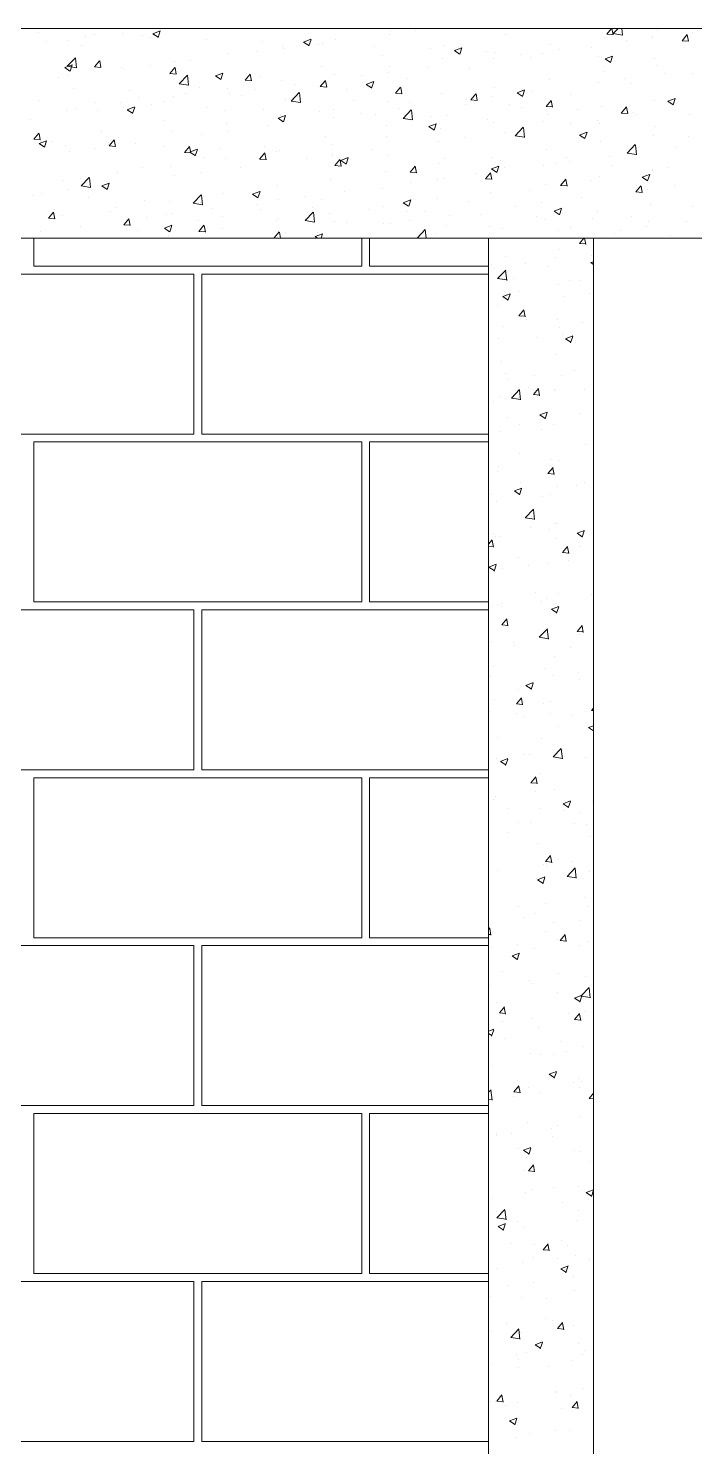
# Model space of a CAD drawing. Header units: metres. Extents: x -1560643 to -1560434, y 43491 to 43663.
# Drawn here: x -1560587.607 to -1560586.655, y 43512.605 to 43514.631 of the extents above; entities that cross this region are included whole.
import ezdxf

# ---------------------------------------------------------------- set-up
doc = ezdxf.new("R2010")
doc.units = ezdxf.units.M
doc.header["$LTSCALE"] = 750
doc.header["$MEASUREMENT"] = 0
doc.layers.get('0').update_dxf_attribs({"lineweight": 5})
doc.layers.add('BLK_1_FLR_0_DRINKING_WATER', color=7, linetype='Continuous', lineweight=5)

# ---------------------------------------------------------------- blocks, each defined once
blk = doc.blocks.new('A$C52BB42CC')
for p, q in [((2355.307, 955.232), (2163.644, 955.232)), ((2189.871, 955.006), (2189.871, 955.006)), ((2192.562, 954.774), (2192.562, 954.774)), ((2193.021, 954.873), (2193.021, 954.873)), ((2194.634, 954.967), (2194.634, 954.967)), ((2195.735, 954.852), (2195.735, 954.852)), ((2196.324, 954.931), (2196.737, 955.09)), ((2196.324, 954.931), (2196.617, 954.733)), ((2196.625, 954.727), (2196.745, 955.084)), ((2209.616, 954.896), (2209.616, 954.896)), ((2209.684, 955.059), (2209.684, 955.059)), ((2211.093, 955.09), (2211.093, 955.09)), ((2216.142, 954.875), (2216.142, 954.875)), ((2221.858, 954.911), (2222.128, 955.232)), ((2221.858, 954.911), (2222.211, 954.88)), ((2222.218, 954.874), (2222.152, 955.232)), ((2222.216, 954.94), (2222.496, 955.232)), ((2222.216, 954.94), (2222.741, 954.858)), ((2222.748, 954.852), (2222.704, 955.232)), ((2224.7, 955.123), (2224.7, 955.123)), ((2226.091, 954.54), (2226.376, 954.879)), ((2226.451, 954.503), (2226.383, 954.873)), ((2226.655, 955.016), (2226.655, 955.016)), ((2190.327, 954.48), (2190.327, 954.48)), ((2191.604, 954.552), (2191.604, 954.552)), ((2192.294, 954.261), (2192.294, 954.261)), ((2196.171, 954.74), (2196.171, 954.74)), ((2199.322, 954.607), (2199.322, 954.607)), ((2202.472, 954.474), (2202.472, 954.474)), ((2203.638, 954.238), (2203.638, 954.238)), ((2203.654, 954.111), (2203.654, 954.111)), ((2204.805, 954.459), (2205.218, 954.617)), ((2204.805, 954.459), (2205.099, 954.261)), ((2205.106, 954.254), (2205.226, 954.611)), ((2205.622, 954.341), (2205.622, 954.341)), ((2205.889, 954.405), (2205.889, 954.405)), ((2206.619, 954.616), (2206.619, 954.616)), ((2208.773, 954.208), (2208.773, 954.208)), ((2211.923, 954.075), (2211.923, 954.075)), ((2212.7, 954.284), (2212.7, 954.284)), ((2213.286, 953.986), (2213.7, 954.145)), ((2213.286, 953.986), (2213.58, 953.788)), ((2213.587, 953.782), (2213.707, 954.138)), ((2218.689, 954.33), (2218.689, 954.33)), ((2219.216, 954.036), (2219.216, 954.036)), ((2220.997, 954.17), (2220.997, 954.17)), ((2221.719, 954.745), (2221.719, 954.745)), ((2222.943, 954.527), (2222.943, 954.527)), ((2224.42, 954.722), (2224.42, 954.722)), ((2224.439, 954.761), (2224.439, 954.761)), ((2226.091, 954.54), (2226.444, 954.509)), ((2191.365, 953.028), (2191.779, 953.186)), ((2191.507, 953.098), (2191.966, 953.577)), ((2191.666, 952.824), (2191.786, 953.18)), ((2192.039, 953.011), (2191.974, 953.571)), ((2193.047, 953.064), (2193.331, 953.403)), ((2193.407, 953.027), (2193.339, 953.397)), ((2197.543, 953.38), (2197.543, 953.38)), ((2198.449, 953.426), (2198.449, 953.426)), ((2200.608, 953.823), (2200.608, 953.823)), ((2202.177, 953.916), (2202.177, 953.916)), ((2209.258, 953.694), (2209.258, 953.694)), ((2212.643, 953.51), (2212.643, 953.51)), ((2215.073, 953.942), (2215.073, 953.942)), ((2215.503, 953.548), (2215.503, 953.548)), ((2215.624, 953.887), (2215.624, 953.887)), ((2216.98, 953.742), (2216.98, 953.742)), ((2217.556, 953.579), (2217.556, 953.579)), ((2218.224, 953.809), (2218.224, 953.809)), ((2221.374, 953.675), (2221.374, 953.675)), ((2221.767, 953.513), (2222.181, 953.672)), ((2221.767, 953.513), (2222.061, 953.315)), ((2222.069, 953.309), (2222.188, 953.666)), ((2224.524, 953.542), (2224.524, 953.542)), ((2191.01, 952.446), (2191.01, 952.446)), ((2191.365, 953.028), (2191.659, 952.83)), ((2191.507, 953.098), (2192.032, 953.017)), ((2191.532, 952.587), (2191.532, 952.587)), ((2193.047, 953.064), (2193.4, 953.033)), ((2194.562, 953.003), (2194.562, 953.003)), ((2194.737, 952.937), (2194.737, 952.937)), ((2196.214, 953.131), (2196.214, 953.131)), ((2197.28, 952.694), (2197.564, 953.033)), ((2197.28, 952.694), (2197.632, 952.663)), ((2197.64, 952.657), (2197.572, 953.026)), ((2197.805, 952.121), (2198.265, 952.601)), ((2198.338, 952.034), (2198.272, 952.594)), ((2199.847, 952.555), (2200.26, 952.714)), ((2199.847, 952.555), (2200.14, 952.357)), ((2200.148, 952.351), (2200.267, 952.708)), ((2201.513, 952.323), (2201.797, 952.662)), ((2201.873, 952.286), (2201.805, 952.656)), ((2202.375, 952.512), (2202.375, 952.512)), ((2205.817, 953.103), (2205.817, 953.103)), ((2206.548, 952.652), (2206.548, 952.652)), ((2208.064, 952.568), (2208.064, 952.568)), ((2209.541, 952.763), (2209.541, 952.763)), ((2209.613, 953.094), (2209.613, 953.094)), ((2210.672, 952.398), (2210.672, 952.398)), ((2211.776, 953.057), (2211.776, 953.057)), ((2214.114, 952.989), (2214.114, 952.989)), ((2221.647, 952.781), (2221.647, 952.781)), ((2222.868, 952.394), (2222.868, 952.394)), ((2224.628, 953.159), (2224.628, 953.159)), ((2225.103, 952.688), (2225.103, 952.688)), ((2226.693, 952.696), (2226.693, 952.696)), ((2191.872, 951.858), (2191.872, 951.858)), ((2195.022, 951.725), (2195.022, 951.725)), ((2197.805, 952.121), (2198.33, 952.04)), ((2198.172, 951.592), (2198.172, 951.592)), ((2198.933, 951.921), (2198.933, 951.921)), ((2200.537, 951.858), (2200.537, 951.858)), ((2200.624, 951.589), (2200.624, 951.589)), ((2201.513, 952.323), (2201.865, 952.292)), ((2202.101, 951.783), (2202.101, 951.783)), ((2203.567, 952.274), (2203.567, 952.274)), ((2204.103, 951.145), (2204.563, 951.624)), ((2204.336, 952.078), (2204.336, 952.078)), ((2204.636, 951.057), (2204.571, 951.617)), ((2205.745, 951.953), (2206.03, 952.292)), ((2205.745, 951.953), (2206.098, 951.922)), ((2206.106, 951.916), (2206.037, 952.286)), ((2207.231, 951.807), (2207.231, 951.807)), ((2208.328, 952.083), (2208.741, 952.241)), ((2208.328, 952.083), (2208.621, 951.885)), ((2208.629, 951.878), (2208.748, 952.235)), ((2209.978, 951.583), (2210.263, 951.922)), ((2209.978, 951.583), (2210.331, 951.552)), ((2210.339, 951.546), (2210.27, 951.915)), ((2215.552, 951.923), (2215.552, 951.923)), ((2216.809, 951.61), (2217.222, 951.769)), ((2216.809, 951.61), (2217.102, 951.412)), ((2217.11, 951.406), (2217.23, 951.762)), ((2217.663, 951.709), (2217.663, 951.709)), ((2218.617, 952.365), (2218.617, 952.365)), ((2221.39, 952.199), (2221.39, 952.199)), ((2223.251, 952.105), (2223.251, 952.105)), ((2189.966, 951.198), (2189.966, 951.198)), ((2193.116, 951.065), (2193.116, 951.065)), ((2194.491, 951.038), (2194.491, 951.038)), ((2194.662, 950.804), (2194.662, 950.804)), ((2194.888, 950.652), (2195.301, 950.81)), ((2195.189, 950.448), (2195.309, 950.804)), ((2195.492, 951.331), (2195.492, 951.331)), ((2196.266, 950.932), (2196.266, 950.932)), ((2196.897, 951.098), (2196.897, 951.098)), ((2197.472, 951.416), (2197.472, 951.416)), ((2199.417, 950.799), (2199.417, 950.799)), ((2201.323, 951.458), (2201.323, 951.458)), ((2203.789, 951.216), (2203.789, 951.216)), ((2204.103, 951.145), (2204.628, 951.063)), ((2204.473, 951.325), (2204.473, 951.325)), ((2207.623, 951.192), (2207.623, 951.192)), ((2209.541, 951.13), (2209.541, 951.13)), ((2210.774, 951.059), (2210.774, 951.059)), ((2212.571, 951.545), (2212.571, 951.545)), ((2213.924, 950.926), (2213.924, 950.926)), ((2213.951, 951.22), (2213.951, 951.22)), ((2214.211, 951.212), (2214.496, 951.551)), ((2214.211, 951.212), (2214.564, 951.181)), ((2214.571, 951.175), (2214.503, 951.545)), ((2215.428, 951.415), (2215.428, 951.415)), ((2216.368, 950.923), (2216.368, 950.923)), ((2217.075, 950.793), (2217.075, 950.793)), ((2218.444, 950.842), (2218.729, 951.181)), ((2218.444, 950.842), (2218.797, 950.811)), ((2218.804, 950.805), (2218.736, 951.175)), ((2219.81, 951.514), (2219.81, 951.514)), ((2221.575, 950.816), (2221.575, 950.816)), ((2222.677, 950.472), (2222.962, 950.811)), ((2223.037, 950.435), (2222.969, 950.804)), ((2224.556, 951.194), (2224.556, 951.194)), ((2225.29, 951.137), (2225.703, 951.296)), ((2225.29, 951.137), (2225.584, 950.939)), ((2225.591, 950.933), (2225.711, 951.29)), ((2189.457, 950.119), (2189.457, 950.119)), ((2191.461, 950.623), (2191.461, 950.623)), ((2192.05, 950.74), (2192.05, 950.74)), ((2193.185, 950.609), (2193.185, 950.609)), ((2194.888, 950.652), (2195.182, 950.454)), ((2196.906, 950.035), (2196.906, 950.035)), ((2200.347, 950.626), (2200.347, 950.626)), ((2202.567, 950.666), (2202.567, 950.666)), ((2203.369, 950.179), (2203.782, 950.338)), ((2203.369, 950.179), (2203.663, 949.981)), ((2203.495, 950.309), (2203.495, 950.309)), ((2203.67, 949.975), (2203.79, 950.332)), ((2205.717, 950.533), (2205.717, 950.533)), ((2206.476, 950.687), (2206.476, 950.687)), ((2206.511, 950.241), (2206.511, 950.241)), ((2207.988, 950.435), (2207.988, 950.435)), ((2208.868, 950.399), (2208.868, 950.399)), ((2210.224, 950.729), (2210.224, 950.729)), ((2210.402, 950.168), (2210.861, 950.647)), ((2210.402, 950.168), (2210.927, 950.086)), ((2210.934, 950.08), (2210.869, 950.641)), ((2212.018, 950.266), (2212.018, 950.266)), ((2212.926, 950.333), (2212.926, 950.333)), ((2215.168, 950.133), (2215.168, 950.133)), ((2218.319, 950), (2218.319, 950)), ((2218.545, 950.401), (2218.545, 950.401)), ((2220.225, 950.66), (2220.225, 950.66)), ((2221.315, 950.066), (2221.315, 950.066)), ((2222.677, 950.472), (2223.03, 950.441)), ((2223.375, 950.527), (2223.375, 950.527)), ((2223.55, 950.361), (2223.55, 950.361)), ((2226.526, 950.394), (2226.526, 950.394)), ((2189.633, 948.995), (2189.917, 949.334)), ((2189.993, 948.958), (2189.925, 949.328)), ((2193.464, 949.444), (2193.464, 949.444)), ((2197.4, 949.451), (2197.4, 949.451)), ((2199.072, 949.261), (2199.072, 949.261)), ((2200.465, 949.894), (2200.465, 949.894)), ((2200.549, 949.456), (2200.549, 949.456)), ((2202.784, 949.75), (2202.784, 949.75)), ((2209.485, 949.742), (2209.485, 949.742)), ((2211.85, 949.707), (2212.264, 949.865)), ((2211.85, 949.707), (2212.144, 949.509)), ((2212.151, 949.502), (2212.271, 949.859)), ((2212.499, 949.581), (2212.499, 949.581)), ((2215.48, 949.958), (2215.48, 949.958)), ((2216.111, 949.381), (2216.111, 949.381)), ((2216.7, 949.191), (2217.16, 949.67)), ((2216.7, 949.191), (2217.225, 949.11)), ((2217.232, 949.103), (2217.167, 949.664)), ((2219.838, 949.872), (2219.838, 949.872)), ((2220.332, 949.234), (2220.745, 949.393)), ((2220.332, 949.234), (2220.625, 949.036)), ((2220.633, 949.03), (2220.752, 949.386)), ((2221.469, 949.867), (2221.469, 949.867)), ((2224.484, 949.23), (2224.484, 949.23)), ((2224.62, 949.734), (2224.62, 949.734)), ((2189.633, 948.995), (2189.985, 948.964)), ((2189.929, 948.748), (2190.343, 948.907)), ((2189.929, 948.748), (2190.223, 948.55)), ((2190.022, 948.853), (2190.022, 948.853)), ((2190.23, 948.544), (2190.35, 948.901)), ((2190.698, 948.858), (2190.698, 948.858)), ((2191.389, 948.658), (2191.389, 948.658)), ((2193.109, 948.476), (2193.109, 948.476)), ((2193.848, 948.725), (2193.848, 948.725)), ((2193.866, 948.625), (2194.15, 948.964)), ((2193.866, 948.625), (2194.218, 948.594)), ((2194.226, 948.588), (2194.158, 948.958)), ((2194.419, 949.073), (2194.419, 949.073)), ((2195.344, 948.77), (2195.344, 948.77)), ((2196.998, 948.592), (2196.998, 948.592)), ((2198.099, 948.255), (2198.383, 948.594)), ((2198.459, 948.217), (2198.39, 948.587)), ((2198.411, 948.276), (2198.824, 948.434)), ((2198.712, 948.072), (2198.831, 948.428)), ((2200.149, 948.459), (2200.149, 948.459)), ((2202.601, 948.56), (2202.601, 948.56)), ((2206.043, 949.151), (2206.043, 949.151)), ((2206.404, 948.723), (2206.404, 948.723)), ((2208.671, 948.402), (2208.671, 948.402)), ((2209.469, 949.165), (2209.469, 949.165)), ((2212.398, 948.892), (2212.398, 948.892)), ((2213.875, 949.087), (2213.875, 949.087)), ((2218.474, 948.436), (2218.474, 948.436)), ((2221.504, 948.852), (2221.504, 948.852)), ((2222.998, 948.214), (2223.458, 948.693)), ((2223.008, 948.584), (2223.008, 948.584)), ((2223.531, 948.126), (2223.466, 948.687)), ((2225.725, 948.524), (2225.725, 948.524)), ((2226.449, 949.175), (2226.449, 949.175)), ((2191.632, 948.282), (2191.632, 948.282)), ((2198.099, 948.255), (2198.451, 948.224)), ((2198.411, 948.276), (2198.704, 948.078)), ((2199.16, 947.97), (2199.16, 947.97)), ((2200.393, 947.929), (2200.393, 947.929)), ((2202.331, 947.884), (2202.616, 948.223)), ((2202.331, 947.884), (2202.684, 947.853)), ((2202.692, 947.847), (2202.623, 948.217)), ((2203.299, 948.326), (2203.299, 948.326)), ((2203.423, 948.345), (2203.423, 948.345)), ((2204.959, 947.913), (2204.959, 947.913)), ((2206.436, 948.107), (2206.436, 948.107)), ((2206.449, 948.192), (2206.449, 948.192)), ((2206.564, 947.514), (2206.849, 947.853)), ((2206.924, 947.477), (2206.856, 947.847)), ((2206.892, 947.803), (2207.305, 947.962)), ((2206.892, 947.803), (2207.185, 947.605)), ((2207.193, 947.599), (2207.312, 947.956)), ((2209.6, 948.059), (2209.6, 948.059)), ((2212.427, 947.616), (2212.427, 947.616)), ((2212.75, 947.926), (2212.75, 947.926)), ((2215.408, 947.994), (2215.408, 947.994)), ((2215.9, 947.793), (2215.9, 947.793)), ((2219.051, 947.66), (2219.051, 947.66)), ((2219.566, 947.993), (2219.566, 947.993)), ((2219.763, 947.739), (2219.763, 947.739)), ((2221.998, 948.033), (2221.998, 948.033)), ((2222.998, 948.214), (2223.523, 948.133)), ((2192.276, 946.788), (2192.276, 946.788)), ((2192.289, 946.373), (2192.749, 946.852)), ((2192.822, 946.285), (2192.756, 946.845)), ((2194.347, 947.109), (2194.347, 947.109)), ((2195.718, 947.379), (2195.718, 947.379)), ((2197.328, 947.487), (2197.328, 947.487)), ((2197.519, 946.934), (2197.519, 946.934)), ((2198.996, 947.128), (2198.996, 947.128)), ((2201.231, 947.422), (2201.231, 947.422)), ((2206.564, 947.514), (2206.917, 947.483)), ((2209.397, 947.2), (2209.397, 947.2)), ((2210.797, 947.144), (2211.082, 947.483)), ((2210.797, 947.144), (2211.15, 947.113)), ((2211.157, 947.106), (2211.089, 947.476)), ((2212.683, 946.811), (2212.683, 946.811)), ((2214.558, 947.054), (2214.558, 947.054)), ((2215.03, 946.773), (2215.315, 947.112)), ((2215.39, 946.736), (2215.322, 947.106)), ((2215.373, 947.331), (2215.786, 947.489)), ((2215.373, 947.331), (2215.667, 947.133)), ((2215.674, 947.126), (2215.794, 947.483)), ((2216.124, 947.402), (2216.124, 947.402)), ((2218.285, 947.544), (2218.285, 947.544)), ((2221.432, 946.887), (2221.432, 946.887)), ((2222.201, 947.527), (2222.201, 947.527)), ((2223.854, 946.858), (2224.267, 947.016)), ((2223.854, 946.858), (2224.148, 946.66)), ((2224.155, 946.654), (2224.275, 947.01)), ((2224.413, 947.265), (2224.413, 947.265)), ((2224.422, 947.288), (2224.422, 947.288)), ((2225.351, 947.394), (2225.351, 947.394)), ((2191.317, 946.693), (2191.317, 946.693)), ((2191.557, 946.149), (2191.557, 946.149)), ((2192.289, 946.373), (2192.814, 946.291)), ((2193.452, 946.372), (2193.865, 946.531)), ((2193.452, 946.372), (2193.746, 946.174)), ((2193.753, 946.168), (2193.873, 946.525)), ((2193.792, 946.443), (2193.792, 946.443)), ((2201.933, 945.9), (2202.346, 946.058)), ((2202.234, 945.696), (2202.354, 946.052)), ((2203.351, 946.38), (2203.351, 946.38)), ((2206.332, 946.758), (2206.332, 946.758)), ((2207.119, 946.074), (2207.119, 946.074)), ((2209.241, 946.221), (2209.241, 946.221)), ((2210.846, 946.565), (2210.846, 946.565)), ((2212.323, 946.759), (2212.323, 946.759)), ((2215.03, 946.773), (2215.383, 946.742)), ((2215.337, 946.029), (2215.337, 946.029)), ((2217.538, 946.106), (2217.538, 946.106)), ((2218.402, 946.472), (2218.402, 946.472)), ((2219.263, 946.403), (2219.548, 946.742)), ((2219.263, 946.403), (2219.616, 946.372)), ((2219.623, 946.366), (2219.555, 946.736)), ((2220.98, 946.697), (2220.98, 946.697)), ((2223.496, 946.033), (2223.78, 946.372)), ((2223.496, 946.033), (2223.849, 946.002)), ((2223.856, 945.995), (2223.788, 946.365)), ((2224.172, 946.196), (2224.172, 946.196)), ((2225.65, 946.391), (2225.65, 946.391)), ((2189.548, 945.842), (2189.548, 945.842)), ((2190.079, 945.954), (2190.079, 945.954)), ((2192.699, 945.709), (2192.699, 945.709)), ((2195.849, 945.576), (2195.849, 945.576)), ((2197.256, 945.522), (2197.256, 945.522)), ((2198.588, 945.396), (2199.047, 945.875)), ((2198.588, 945.396), (2199.112, 945.315)), ((2198.999, 945.443), (2198.999, 945.443)), ((2199.12, 945.308), (2199.055, 945.869)), ((2200.321, 945.965), (2200.321, 945.965)), ((2201.933, 945.9), (2202.227, 945.702)), ((2202.15, 945.31), (2202.15, 945.31)), ((2203.406, 945.585), (2203.406, 945.585)), ((2204.883, 945.78), (2204.883, 945.78)), ((2205.799, 945.63), (2205.799, 945.63)), ((2209.326, 945.236), (2209.326, 945.236)), ((2210.414, 945.427), (2210.828, 945.586)), ((2210.414, 945.427), (2210.708, 945.229)), ((2210.715, 945.223), (2210.835, 945.58)), ((2212.356, 945.651), (2212.356, 945.651)), ((2214.097, 945.516), (2214.097, 945.516)), ((2216.733, 945.217), (2216.733, 945.217)), ((2218.21, 945.411), (2218.21, 945.411)), ((2220.445, 945.705), (2220.445, 945.705)), ((2224.341, 945.3), (2224.341, 945.3)), ((2226.675, 945.223), (2226.675, 945.223)), ((2190.452, 944.556), (2190.736, 944.895)), ((2190.452, 944.556), (2190.804, 944.525)), ((2190.812, 944.519), (2190.744, 944.889)), ((2190.793, 945.05), (2190.793, 945.05)), ((2191.245, 944.729), (2191.245, 944.729)), ((2193.943, 944.916), (2193.943, 944.916)), ((2194.275, 945.144), (2194.275, 945.144)), ((2194.684, 944.186), (2194.969, 944.525)), ((2195.045, 944.149), (2194.976, 944.519)), ((2195.967, 944.606), (2195.967, 944.606)), ((2197.093, 944.783), (2197.093, 944.783)), ((2197.444, 944.8), (2197.444, 944.8)), ((2198.916, 944.448), (2198.916, 944.448)), ((2199.679, 945.095), (2199.679, 945.095)), ((2200.244, 944.65), (2200.244, 944.65)), ((2202.358, 945.039), (2202.358, 945.039)), ((2203.28, 944.416), (2203.28, 944.416)), ((2203.394, 944.517), (2203.394, 944.517)), ((2204.886, 944.419), (2205.346, 944.898)), ((2204.886, 944.419), (2205.411, 944.338)), ((2205.3, 945.177), (2205.3, 945.177)), ((2205.418, 944.331), (2205.353, 944.892)), ((2206.261, 944.793), (2206.261, 944.793)), ((2208.45, 945.044), (2208.45, 945.044)), ((2210.655, 944.925), (2210.655, 944.925)), ((2210.77, 944.432), (2210.77, 944.432)), ((2211.601, 944.911), (2211.601, 944.911)), ((2213.006, 944.726), (2213.006, 944.726)), ((2214.751, 944.777), (2214.751, 944.777)), ((2217.902, 944.644), (2217.902, 944.644)), ((2218.33, 944.507), (2218.33, 944.507)), ((2218.896, 944.954), (2219.309, 945.113)), ((2218.896, 944.954), (2219.189, 944.756)), ((2219.197, 944.75), (2219.316, 945.107)), ((2221.052, 944.511), (2221.052, 944.511)), ((2221.36, 944.923), (2221.36, 944.923)), ((2223.234, 944.632), (2223.234, 944.632)), ((2190.004, 943.821), (2190.004, 943.821)), ((2192.239, 944.115), (2192.239, 944.115)), ((2194.684, 944.186), (2195.037, 944.155)), ((2195.474, 943.858), (2195.474, 943.858)), ((2196.975, 943.996), (2197.388, 944.155)), ((2196.975, 943.996), (2197.268, 943.798)), ((2197.276, 943.792), (2197.395, 944.149)), ((2198.917, 943.816), (2199.202, 944.155)), ((2198.917, 943.816), (2199.27, 943.785)), ((2199.278, 943.778), (2199.209, 944.148)), ((2200.25, 944), (2200.25, 944)), ((2203.15, 943.445), (2203.435, 943.784)), ((2203.507, 943.429), (2203.442, 943.778)), ((2203.772, 943.743), (2203.772, 943.743)), ((2205.456, 943.524), (2205.869, 943.682)), ((2205.566, 943.746), (2205.566, 943.746)), ((2205.794, 943.429), (2205.877, 943.676)), ((2206.544, 944.384), (2206.544, 944.384)), ((2207.213, 944.334), (2207.213, 944.334)), ((2209.293, 944.237), (2209.293, 944.237)), ((2209.695, 944.251), (2209.695, 944.251)), ((2211.184, 943.442), (2211.644, 943.921)), ((2211.708, 943.429), (2211.651, 943.915)), ((2212.284, 943.687), (2212.284, 943.687)), ((2212.845, 944.118), (2212.845, 944.118)), ((2215.265, 944.065), (2215.265, 944.065)), ((2215.995, 943.985), (2215.995, 943.985)), ((2219.146, 943.852), (2219.146, 943.852)), ((2219.792, 944.041), (2219.792, 944.041)), ((2222.296, 943.719), (2222.296, 943.719)), ((2222.62, 943.868), (2222.62, 943.868)), ((2224.097, 944.063), (2224.097, 944.063)), ((2224.202, 944.378), (2224.202, 944.378)), ((2226.332, 944.357), (2226.332, 944.357)), ((2355.307, 943.429), (2163.644, 943.429)), ((2189.63, 941.858), (2189.63, 943.429)), ((2197.184, 943.558), (2197.184, 943.558)), ((2203.15, 943.445), (2203.336, 943.429)), ((2203.331, 943.452), (2203.331, 943.452)), ((2205.456, 943.524), (2205.596, 943.429)), ((2208.073, 941.858), (2208.073, 943.429)), ((2208.515, 941.858), (2208.515, 943.429)), ((2211.184, 943.442), (2211.27, 943.429)), ((2215.214, 778.187), (2215.214, 943.429)), ((2216.35, 943.45), (2216.35, 943.45)), ((2220.326, 943.139), (2220.569, 943.429)), ((2220.326, 943.139), (2220.679, 943.109)), ((2220.674, 943.08), (2220.61, 943.429)), ((2221.116, 943.429), (2297.835, 943.429)), ((2221.116, 778.187), (2221.116, 943.429)), ((2225.447, 943.585), (2225.447, 943.585)), ((2216.175, 942.374), (2216.175, 942.374)), ((2218.971, 942.333), (2218.971, 942.333)), ((2219.205, 942.789), (2219.205, 942.789)), ((2220.971, 942.055), (2221.116, 942.111)), ((2220.971, 942.055), (2221.116, 941.958)), ((2220.986, 942.477), (2220.986, 942.477)), ((2180.188, 941.415), (2198.63, 941.415)), ((2189.63, 941.858), (2208.073, 941.858)), ((2198.63, 932.415), (2198.63, 941.415)), ((2199.073, 941.415), (2215.214, 941.415)), ((2199.073, 932.415), (2199.073, 941.415)), ((2208.515, 941.858), (2215.214, 941.858)), ((2215.36, 941.976), (2215.36, 941.976)), ((2215.529, 941.742), (2215.529, 941.742)), ((2215.712, 941.162), (2216.172, 941.641)), ((2216.232, 941.058), (2216.167, 941.618)), ((2217.259, 941.986), (2217.259, 941.986)), ((2218.51, 941.842), (2218.51, 941.842)), ((2215.712, 941.162), (2216.237, 941.081)), ((2216.104, 940.409), (2216.104, 940.409)), ((2216.604, 941.183), (2216.604, 941.183)), ((2216.943, 940.446), (2216.943, 940.446)), ((2219.134, 940.825), (2219.134, 940.825)), ((2219.754, 941.05), (2219.754, 941.05)), ((2220.385, 941.037), (2220.385, 941.037)), ((2215.707, 939.659), (2215.707, 939.659)), ((2216.012, 940.152), (2216.426, 940.311)), ((2216.012, 940.152), (2216.306, 939.954)), ((2216.301, 939.925), (2216.421, 940.282)), ((2219.434, 940.149), (2219.434, 940.149)), ((2220.911, 940.344), (2220.911, 940.344)), ((2216.912, 939.071), (2217.197, 939.41)), ((2216.912, 939.071), (2217.265, 939.04)), ((2217.26, 939.011), (2217.192, 939.381)), ((2217.336, 938.843), (2217.336, 938.843)), ((2219.062, 938.86), (2219.062, 938.86)), ((2216.032, 938.445), (2216.032, 938.445)), ((2219.197, 938.381), (2219.197, 938.381)), ((2219.359, 938.016), (2219.359, 938.016)), ((2220.486, 938.71), (2220.486, 938.71)), ((2215.755, 937.79), (2215.755, 937.79)), ((2217.881, 937.822), (2217.881, 937.822)), ((2219.535, 937.776), (2219.948, 937.935)), ((2219.535, 937.776), (2219.829, 937.578)), ((2219.824, 937.549), (2219.943, 937.906)), ((2215.96, 936.48), (2215.96, 936.48)), ((2218.99, 936.896), (2218.99, 936.896)), ((2216.187, 935.827), (2216.187, 935.827)), ((2217.806, 935.689), (2217.806, 935.689)), ((2219.337, 935.694), (2219.337, 935.694)), ((2220.041, 935.983), (2220.041, 935.983)), ((2216.329, 935.494), (2216.329, 935.494)), ((2216.495, 934.437), (2216.954, 934.916)), ((2217.014, 934.332), (2216.949, 934.893)), ((2217.431, 935.034), (2217.431, 935.034)), ((2217.731, 934.632), (2218.015, 934.971)), ((2218.079, 934.572), (2218.011, 934.942)), ((2218.918, 934.931), (2218.918, 934.931)), ((2218.953, 934.86), (2218.953, 934.86)), ((2220.582, 934.901), (2220.582, 934.901)), ((2215.512, 934.269), (2215.512, 934.269)), ((2215.888, 934.515), (2215.888, 934.515)), ((2216.495, 934.437), (2217.02, 934.355)), ((2217.731, 934.632), (2218.084, 934.601)), ((2216.254, 933.361), (2216.254, 933.361)), ((2218.099, 933.497), (2218.512, 933.655)), ((2218.099, 933.497), (2218.393, 933.299)), ((2218.388, 933.27), (2218.507, 933.626)), ((2218.489, 933.655), (2218.489, 933.655)), ((2220.367, 933.564), (2220.367, 933.564)), ((2215.816, 932.551), (2215.816, 932.551)), ((2216.926, 932.973), (2216.926, 932.973)), ((2218.163, 932.694), (2218.163, 932.694)), ((2218.847, 932.966), (2218.847, 932.966)), ((2180.188, 932.415), (2198.63, 932.415)), ((2189.63, 931.973), (2208.073, 931.973)), ((2189.63, 922.973), (2189.63, 931.973)), ((2199.073, 932.415), (2215.214, 932.415)), ((2208.073, 922.973), (2208.073, 931.973)), ((2208.515, 931.973), (2215.214, 931.973)), ((2208.515, 922.973), (2208.515, 931.973)), ((2220.663, 931.818), (2220.663, 931.818)), ((2216.936, 931.328), (2216.936, 931.328)), ((2218.775, 931.002), (2218.775, 931.002)), ((2219.18, 930.908), (2219.18, 930.908)), ((2215.738, 930.317), (2215.738, 930.317)), ((2215.745, 930.586), (2215.745, 930.586)), ((2218.55, 930.193), (2218.834, 930.532)), ((2218.55, 930.193), (2218.902, 930.162)), ((2218.898, 930.133), (2218.829, 930.503)), ((2216.663, 929.217), (2217.076, 929.376)), ((2216.952, 928.99), (2217.071, 929.347)), ((2217.014, 929.678), (2217.014, 929.678)), ((2219.111, 929.491), (2219.111, 929.491)), ((2220.164, 929.545), (2220.164, 929.545)), ((2220.588, 929.685), (2220.588, 929.685)), ((2215.384, 929), (2215.384, 929)), ((2215.673, 928.622), (2215.673, 928.622)), ((2216.663, 929.217), (2216.957, 929.019)), ((2218.258, 928.886), (2218.258, 928.886)), ((2218.703, 929.037), (2218.703, 929.037)), ((2217.277, 927.711), (2217.737, 928.19)), ((2217.277, 927.711), (2217.802, 927.63)), ((2217.797, 927.607), (2217.732, 928.167)), ((2217.558, 927.163), (2217.558, 927.163)), ((2218.631, 927.073), (2218.631, 927.073)), ((2218.936, 927.387), (2218.936, 927.387)), ((2219.036, 927.358), (2219.036, 927.358)), ((2220.186, 926.841), (2220.599, 927)), ((2220.474, 926.614), (2220.594, 926.971)), ((2215.214, 926.218), (2215.42, 926.463)), ((2215.214, 926.117), (2215.488, 926.093)), ((2215.484, 926.064), (2215.415, 926.434)), ((2215.494, 926.796), (2215.494, 926.796)), ((2215.601, 926.657), (2215.601, 926.657)), ((2215.84, 926.679), (2215.84, 926.679)), ((2218.99, 926.546), (2218.99, 926.546)), ((2219.369, 925.753), (2219.653, 926.093)), ((2219.716, 925.694), (2219.648, 926.064)), ((2220.186, 926.841), (2220.479, 926.643)), ((2220.35, 926.091), (2220.35, 926.091)), ((2216.908, 925.5), (2216.908, 925.5)), ((2219.369, 925.754), (2219.721, 925.723)), ((2219.718, 925.324), (2219.718, 925.324)), ((2215.227, 924.938), (2215.64, 925.096)), ((2215.227, 924.938), (2215.521, 924.74)), ((2215.516, 924.711), (2215.636, 925.068)), ((2215.529, 924.693), (2215.529, 924.693)), ((2216.006, 924.836), (2216.006, 924.836)), ((2217.483, 925.03), (2217.483, 925.03)), ((2218.559, 925.108), (2218.559, 925.108)), ((2189.63, 922.973), (2208.073, 922.973)), ((2208.515, 922.973), (2215.214, 922.973)), ((2215.935, 922.87), (2215.935, 922.87)), ((2217.841, 923.53), (2217.841, 923.53)), ((2218.166, 922.997), (2218.166, 922.997)), ((2218.488, 923.144), (2218.488, 923.144)), ((2219.162, 923.435), (2219.162, 923.435)), ((2220.991, 923.397), (2220.991, 923.397)), ((2180.188, 922.53), (2198.63, 922.53)), ((2198.63, 913.53), (2198.63, 922.53)), ((2199.073, 922.53), (2215.214, 922.53)), ((2199.073, 913.53), (2199.073, 922.53)), ((2215.458, 922.728), (2215.458, 922.728)), ((2215.721, 922.844), (2215.721, 922.844)), ((2215.931, 922.702), (2215.931, 922.702)), ((2218.75, 922.562), (2219.163, 922.72)), ((2218.75, 922.562), (2219.043, 922.364)), ((2219.039, 922.335), (2219.158, 922.692)), ((2219.085, 922.737), (2219.085, 922.737)), ((2215.954, 921.685), (2216.239, 922.024)), ((2215.954, 921.685), (2216.307, 921.654)), ((2216.302, 921.625), (2216.234, 921.995)), ((2218.059, 920.985), (2218.519, 921.465)), ((2218.579, 920.881), (2218.514, 921.442)), ((2220.187, 921.314), (2220.472, 921.654)), ((2220.187, 921.314), (2220.54, 921.284)), ((2220.535, 921.255), (2220.467, 921.625)), ((2215.386, 920.763), (2215.386, 920.763)), ((2216.613, 920.669), (2216.613, 920.669)), ((2216.667, 920.53), (2216.667, 920.53)), ((2218.059, 920.985), (2218.584, 920.904)), ((2218.416, 921.179), (2218.416, 921.179)), ((2220.34, 921.16), (2220.34, 921.16)), ((2218.919, 919.914), (2218.919, 919.914)), ((2219.817, 920.397), (2219.817, 920.397)), ((2215.477, 919.323), (2215.477, 919.323)), ((2218.344, 919.214), (2218.344, 919.214)), ((2220.265, 919.027), (2220.265, 919.027)), ((2215.314, 918.799), (2215.314, 918.799)), ((2217.314, 918.282), (2217.727, 918.441)), ((2217.314, 918.282), (2217.608, 918.084)), ((2217.603, 918.055), (2217.722, 918.412)), ((2218.788, 918.832), (2218.788, 918.832)), ((2220.333, 918.618), (2220.333, 918.618)), ((2215.518, 917.515), (2215.518, 917.515)), ((2216.773, 917.246), (2217.058, 917.585)), ((2216.891, 918.027), (2216.891, 918.027)), ((2217.121, 917.186), (2217.053, 917.556)), ((2218.668, 917.381), (2218.668, 917.381)), ((2215.242, 916.834), (2215.242, 916.834)), ((2216.762, 916.722), (2216.762, 916.722)), ((2216.773, 917.246), (2217.126, 917.215)), ((2217.235, 916.504), (2217.235, 916.504)), ((2218.272, 917.25), (2218.272, 917.25)), ((2218.713, 916.699), (2218.713, 916.699)), ((2219.912, 916.589), (2219.912, 916.589)), ((2220.948, 916.993), (2220.948, 916.993)), ((2221.006, 916.875), (2221.116, 917.006)), ((2221.006, 916.875), (2221.116, 916.866)), ((2219.145, 915.962), (2219.145, 915.962)), ((2220.837, 915.906), (2221.116, 916.013)), ((2220.837, 915.906), (2221.116, 915.718)), ((2215.703, 915.371), (2215.703, 915.371)), ((2218.201, 915.285), (2218.201, 915.285)), ((2215.683, 914.177), (2215.683, 914.177)), ((2215.878, 914.003), (2216.291, 914.161)), ((2216.167, 913.776), (2216.286, 914.133)), ((2217.16, 914.371), (2217.16, 914.371)), ((2217.494, 914.382), (2217.494, 914.382)), ((2218.842, 914.26), (2219.302, 914.739)), ((2218.842, 914.26), (2219.367, 914.178)), ((2219.362, 914.156), (2219.296, 914.716)), ((2219.395, 914.666), (2219.395, 914.666)), ((2220.644, 914.249), (2220.644, 914.249)), ((2180.188, 913.53), (2198.63, 913.53)), ((2199.073, 913.53), (2215.214, 913.53)), ((2215.878, 914.003), (2216.172, 913.805)), ((2218.129, 913.321), (2218.129, 913.321)), ((2221.11, 913.699), (2221.11, 913.699)), ((2189.63, 904.088), (2189.63, 913.088)), ((2189.63, 913.088), (2208.073, 913.088)), ((2208.073, 904.088), (2208.073, 913.088)), ((2208.515, 904.088), (2208.515, 913.088)), ((2208.515, 913.088), (2215.214, 913.088)), ((2217.592, 912.807), (2217.877, 913.146)), ((2217.592, 912.807), (2217.945, 912.776)), ((2217.94, 912.747), (2217.872, 913.117)), ((2215.459, 911.85), (2215.459, 911.85)), ((2215.608, 912.044), (2215.608, 912.044)), ((2217.843, 912.338), (2217.843, 912.338)), ((2218.901, 912.441), (2218.901, 912.441)), ((2219.401, 911.627), (2219.814, 911.785)), ((2219.689, 911.4), (2219.809, 911.757)), ((2221.038, 911.734), (2221.038, 911.734)), ((2216.345, 911.366), (2216.345, 911.366)), ((2218.057, 911.356), (2218.057, 911.356)), ((2219.401, 911.627), (2219.694, 911.429)), ((2219.495, 911.233), (2219.495, 911.233)), ((2220.315, 911.145), (2220.315, 911.145)), ((2216.874, 910.554), (2216.874, 910.554)), ((2217.589, 910.573), (2217.589, 910.573)), ((2220.017, 910.501), (2220.017, 910.501)), ((2220.739, 910.44), (2220.739, 910.44)), ((2216.29, 910.01), (2216.29, 910.01)), ((2217.985, 909.392), (2217.985, 909.392)), ((2220.966, 909.769), (2220.966, 909.769)), ((2218.411, 908.368), (2218.696, 908.707)), ((2218.759, 908.308), (2218.691, 908.678)), ((2215.686, 907.898), (2215.686, 907.898)), ((2218.321, 908.233), (2218.321, 908.233)), ((2218.411, 908.368), (2218.764, 908.337)), ((2218.465, 908.173), (2218.465, 908.173)), ((2219.127, 908.489), (2219.127, 908.489)), ((2219.624, 907.534), (2220.084, 908.013)), ((2219.942, 908.368), (2219.942, 908.368)), ((2220.144, 907.43), (2220.079, 907.991)), ((2220.895, 907.805), (2220.895, 907.805)), ((2217.914, 907.427), (2217.914, 907.427)), ((2217.965, 907.347), (2218.378, 907.506)), ((2217.965, 907.347), (2218.258, 907.149)), ((2218.253, 907.12), (2218.373, 907.477)), ((2219.624, 907.534), (2220.149, 907.453)), ((2220.625, 906.335), (2220.625, 906.335)), ((2216.912, 905.846), (2216.912, 905.846)), ((2217.842, 905.462), (2217.842, 905.462)), ((2218.39, 906.04), (2218.39, 906.04)), ((2220.823, 905.84), (2220.823, 905.84)), ((2215.214, 904.558), (2215.281, 904.638)), ((2215.266, 904.558), (2215.266, 904.558)), ((2215.345, 904.239), (2215.277, 904.609)), ((2217.172, 905.218), (2217.172, 905.218)), ((2218.884, 904.968), (2218.884, 904.968)), ((2220.322, 905.084), (2220.322, 905.084)), ((2189.63, 904.088), (2208.073, 904.088)), ((2208.515, 904.088), (2215.214, 904.088)), ((2215.214, 904.28), (2215.35, 904.268)), ((2215.442, 904.377), (2215.442, 904.377)), ((2218.416, 904.425), (2218.416, 904.425)), ((2219.072, 904.007), (2219.072, 904.007)), ((2219.23, 903.929), (2219.514, 904.268)), ((2219.23, 903.929), (2219.583, 903.898)), ((2219.578, 903.869), (2219.51, 904.239)), ((2220.751, 903.876), (2220.751, 903.876)), ((2180.188, 903.645), (2198.63, 903.645)), ((2198.63, 894.646), (2198.63, 903.645)), ((2199.073, 903.645), (2215.214, 903.645)), ((2199.073, 894.646), (2199.073, 903.645)), ((2215.36, 903.518), (2215.36, 903.518)), ((2216.529, 903.068), (2216.942, 903.226)), ((2216.529, 903.068), (2216.822, 902.87)), ((2216.817, 902.841), (2216.937, 903.198)), ((2216.837, 903.713), (2216.837, 903.713)), ((2216.856, 903.081), (2216.856, 903.081)), ((2217.77, 903.498), (2217.77, 903.498)), ((2220.298, 903.672), (2220.298, 903.672)), ((2215.997, 902.218), (2215.997, 902.218)), ((2215.285, 901.385), (2215.285, 901.385)), ((2217.52, 901.679), (2217.52, 901.679)), ((2217.698, 901.533), (2217.698, 901.533)), ((2219.148, 902.085), (2219.148, 902.085)), ((2220.679, 901.911), (2220.679, 901.911)), ((2219.11, 901.016), (2219.11, 901.016)), ((2220.051, 900.692), (2220.465, 900.85)), ((2220.051, 900.692), (2220.345, 900.494)), ((2220.34, 900.465), (2220.46, 900.822)), ((2220.407, 900.809), (2220.866, 901.288)), ((2220.407, 900.809), (2220.932, 900.727)), ((2220.926, 900.705), (2220.861, 901.265)), ((2215.668, 900.425), (2215.668, 900.425)), ((2215.816, 899.86), (2216.1, 900.199)), ((2215.816, 899.86), (2216.169, 899.829)), ((2216.164, 899.8), (2216.095, 900.17)), ((2219.694, 899.842), (2219.694, 899.842)), ((2220.049, 899.49), (2220.333, 899.829)), ((2220.397, 899.43), (2220.328, 899.8)), ((2220.607, 899.947), (2220.607, 899.947)), ((2215.214, 898.835), (2215.506, 898.947)), ((2215.967, 899.352), (2215.967, 899.352)), ((2217.627, 899.569), (2217.627, 899.569)), ((2217.999, 899.069), (2217.999, 899.069)), ((2220.049, 899.49), (2220.401, 899.459)), ((2215.214, 898.706), (2215.386, 898.59)), ((2215.382, 898.562), (2215.501, 898.918)), ((2216.093, 898.409), (2216.093, 898.409)), ((2219.243, 898.276), (2219.243, 898.276)), ((2217.555, 897.604), (2217.555, 897.604)), ((2218.142, 897.515), (2218.142, 897.515)), ((2218.866, 897.495), (2218.866, 897.495)), ((2219.619, 897.709), (2219.619, 897.709)), ((2220.536, 897.982), (2220.536, 897.982)), ((2215.425, 896.904), (2215.425, 896.904)), ((2218.616, 896.412), (2219.029, 896.571)), ((2218.904, 896.185), (2219.024, 896.542)), ((2216.635, 895.421), (2216.919, 895.76)), ((2216.824, 896.069), (2216.824, 896.069)), ((2218.616, 896.412), (2218.909, 896.214)), ((2219.975, 895.936), (2219.975, 895.936)), ((2220.28, 896.199), (2220.28, 896.199)), ((2220.464, 896.017), (2220.464, 896.017)), ((2215.214, 895.397), (2215.35, 895.539)), ((2215.214, 895.01), (2215.416, 894.979)), ((2215.41, 894.956), (2215.345, 895.516)), ((2216.589, 895.187), (2216.589, 895.187)), ((2216.635, 895.421), (2216.987, 895.39)), ((2216.839, 895.608), (2216.839, 895.608)), ((2216.983, 895.361), (2216.914, 895.731)), ((2217.483, 895.64), (2217.483, 895.64)), ((2218.067, 895.382), (2218.067, 895.382)), ((2220.302, 895.676), (2220.302, 895.676)), ((2220.868, 895.05), (2221.116, 895.347)), ((2220.868, 895.05), (2221.116, 895.029)), ((2180.188, 894.646), (2198.63, 894.646)), ((2189.63, 894.203), (2208.073, 894.203)), ((2189.63, 885.203), (2189.63, 894.203)), ((2199.073, 894.646), (2215.214, 894.646)), ((2208.073, 885.203), (2208.073, 894.203)), ((2208.515, 894.203), (2215.214, 894.203)), ((2208.515, 885.203), (2208.515, 894.203)), ((2217.411, 893.675), (2217.411, 893.675)), ((2218.749, 893.348), (2218.749, 893.348)), ((2219.093, 893.543), (2219.093, 893.543)), ((2220.392, 894.053), (2220.392, 894.053)), ((2215.651, 892.952), (2215.651, 892.952)), ((2215.675, 893.054), (2215.675, 893.054)), ((2216.514, 893.054), (2216.514, 893.054)), ((2218.826, 892.921), (2218.826, 892.921)), ((2216.92, 892.261), (2216.92, 892.261)), ((2217.18, 892.133), (2217.593, 892.291)), ((2217.18, 892.133), (2217.473, 891.935)), ((2217.468, 891.906), (2217.588, 892.263)), ((2220.07, 892.128), (2220.07, 892.128)), ((2220.32, 892.088), (2220.32, 892.088)), ((2217.197, 891.021), (2217.197, 891.021)), ((2217.34, 891.71), (2217.34, 891.71)), ((2217.453, 890.982), (2217.738, 891.321)), ((2217.453, 890.982), (2217.806, 890.951)), ((2217.801, 890.922), (2217.733, 891.292)), ((2220.924, 891.511), (2220.924, 891.511)), ((2215.407, 889.431), (2215.407, 889.431)), ((2217.268, 889.746), (2217.268, 889.746)), ((2217.651, 889.921), (2217.651, 889.921)), ((2218.849, 890.022), (2218.849, 890.022)), ((2220.249, 890.124), (2220.249, 890.124)), ((2220.702, 889.757), (2221.115, 889.915)), ((2220.702, 889.757), (2220.996, 889.559)), ((2220.802, 889.788), (2220.802, 889.788)), ((2220.849, 889.378), (2220.849, 889.378)), ((2220.991, 889.53), (2221.111, 889.887)), ((2215.644, 888.693), (2215.644, 888.693)), ((2215.673, 888.334), (2216.133, 888.814)), ((2216.193, 888.23), (2216.128, 888.791)), ((2219.371, 889.184), (2219.371, 889.184)), ((2220.263, 888.726), (2220.263, 888.726)), ((2215.673, 888.334), (2216.198, 888.253)), ((2215.744, 887.853), (2216.157, 888.012)), ((2215.744, 887.853), (2216.037, 887.655)), ((2216.032, 887.627), (2216.152, 887.983)), ((2216.821, 888.135), (2216.821, 888.135)), ((2217.196, 887.781), (2217.196, 887.781)), ((2220.177, 888.159), (2220.177, 888.159)), ((2219.296, 887.051), (2219.296, 887.051)), ((2216.502, 886.905), (2216.502, 886.905)), ((2217.819, 886.856), (2217.819, 886.856)), ((2218.272, 886.543), (2218.557, 886.882)), ((2218.272, 886.543), (2218.625, 886.512)), ((2218.62, 886.483), (2218.552, 886.853)), ((2219.653, 886.772), (2219.653, 886.772)), ((2220.105, 886.195), (2220.105, 886.195)), ((2215.634, 885.479), (2215.634, 885.479)), ((2217.124, 885.817), (2217.124, 885.817)), ((2217.747, 886.112), (2217.747, 886.112)), ((2219.075, 886.07), (2219.075, 886.07)), ((2219.266, 885.477), (2219.68, 885.636)), ((2219.266, 885.477), (2219.56, 885.279)), ((2219.555, 885.251), (2219.675, 885.607)), ((2220.897, 885.979), (2220.897, 885.979)), ((2180.188, 884.761), (2198.63, 884.761)), ((2189.63, 885.203), (2208.073, 885.203)), ((2198.63, 875.761), (2198.63, 884.761)), ((2199.073, 884.761), (2215.214, 884.761)), ((2199.073, 875.761), (2199.073, 884.761)), ((2208.515, 885.203), (2215.214, 885.203)), ((2217.744, 884.723), (2217.744, 884.723)), ((2219.979, 885.017), (2219.979, 885.017)), ((2215.328, 883.905), (2215.328, 883.905)), ((2216.266, 884.529), (2216.266, 884.529)), ((2217.052, 883.852), (2217.052, 883.852)), ((2220.033, 884.23), (2220.033, 884.23)), ((2218.478, 883.772), (2218.478, 883.772)), ((2216.191, 882.395), (2216.191, 882.395)), ((2218.426, 882.69), (2218.426, 882.69)), ((2218.832, 882.549), (2218.832, 882.549)), ((2219.091, 882.104), (2219.376, 882.443)), ((2219.439, 882.044), (2219.371, 882.414)), ((2219.962, 882.265), (2219.962, 882.265)), ((2215.39, 881.958), (2215.39, 881.958)), ((2216.456, 881.609), (2216.915, 882.088)), ((2216.456, 881.609), (2216.981, 881.528)), ((2216.975, 881.505), (2216.91, 882.065)), ((2216.981, 881.888), (2216.981, 881.888)), ((2219.091, 882.104), (2219.444, 882.073)), ((2216.804, 880.662), (2216.804, 880.662)), ((2217.329, 880.757), (2217.329, 880.757)), ((2217.83, 881.198), (2218.244, 881.356)), ((2217.83, 881.198), (2218.124, 881)), ((2218.119, 880.971), (2218.239, 881.328)), ((2220.246, 881.253), (2220.246, 881.253)), ((2220.48, 880.623), (2220.48, 880.623)), ((2220.601, 880.853), (2220.601, 880.853)), ((2215.423, 880.097), (2215.423, 880.097)), ((2216.874, 880.362), (2216.874, 880.362)), ((2216.909, 879.923), (2216.909, 879.923)), ((2218.574, 879.964), (2218.574, 879.964)), ((2219.89, 880.301), (2219.89, 880.301)), ((2215.677, 878.035), (2215.962, 878.374)), ((2216.025, 877.975), (2215.957, 878.345)), ((2219.048, 878.525), (2219.048, 878.525)), ((2219.058, 878.597), (2219.058, 878.597)), ((2219.818, 878.336), (2219.818, 878.336)), ((2220.526, 878.72), (2220.526, 878.72)), ((2215.321, 878.034), (2215.321, 878.034)), ((2215.616, 878.006), (2215.616, 878.006)), ((2215.677, 878.035), (2216.03, 878.004)), ((2216.155, 877.757), (2216.155, 877.757)), ((2216.837, 877.958), (2216.837, 877.958)), ((2219.305, 877.624), (2219.305, 877.624)), ((2219.91, 877.665), (2220.194, 878.004)), ((2219.91, 877.665), (2220.263, 877.634)), ((2220.258, 877.605), (2220.19, 877.975)), ((2216.394, 876.918), (2216.808, 877.077)), ((2216.394, 876.918), (2216.688, 876.72)), ((2216.683, 876.692), (2216.803, 877.048)), ((2216.765, 875.994), (2216.765, 875.994)), ((2217.496, 876.198), (2217.496, 876.198)), ((2218.973, 876.392), (2218.973, 876.392)), ((2219.746, 876.372), (2219.746, 876.372)), ((2180.188, 875.761), (2198.63, 875.761)), ((2199.073, 875.761), (2215.214, 875.761))]:
    blk.add_line(p, q)

msp = doc.modelspace()

# ---------------------------------------------------------------- block references
at = {"layer": 'BLK_1_FLR_0_DRINKING_WATER', "xscale": 0.0254016284015961, "yscale": 0.0254016284015961, "zscale": 0.0254016284015961}
msp.add_blockref('A$C52BB42CC', (-1560643.21924, 43490.36698), dxfattribs=at)

doc.saveas('drawing.dxf')
